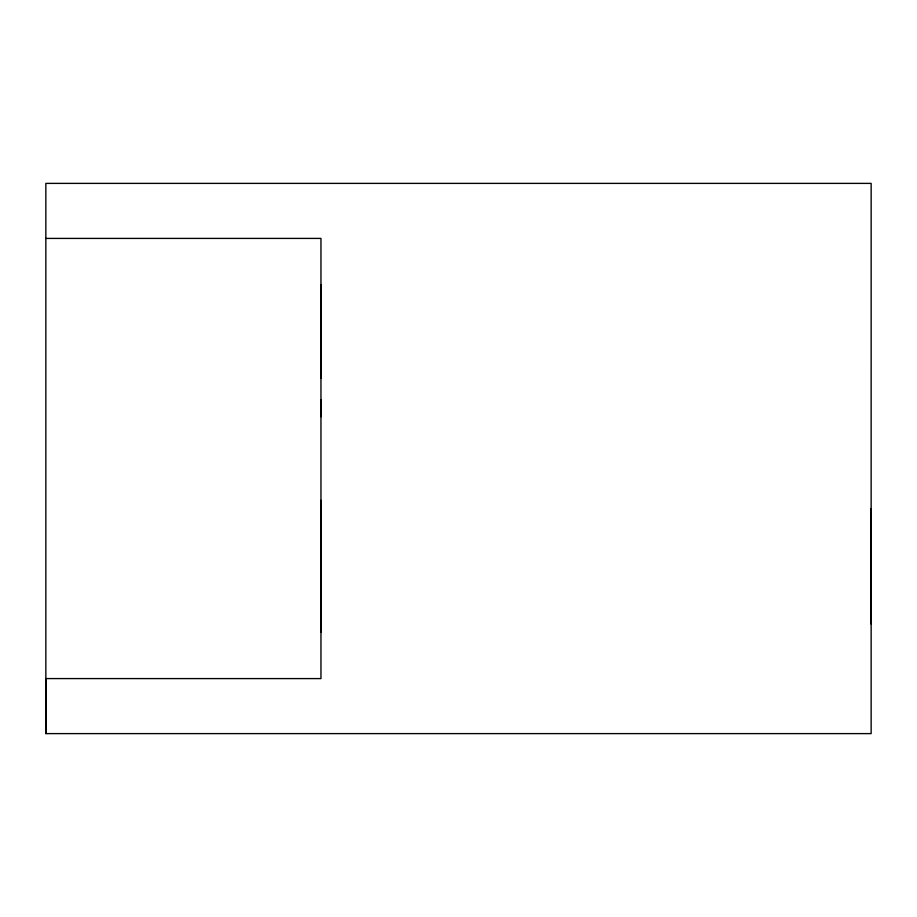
<?xml version="1.0" encoding="UTF-8"?>
<svg xmlns="http://www.w3.org/2000/svg" width="917" height="917" viewBox="0 0 917 917"><rect width="100%" height="100%" fill="white"/><g stroke="black" fill="none" stroke-linecap="round" stroke-linejoin="round"><path stroke-width="1.38" d="M45.85 733.611L45.85 183.389L871.15 183.389L871.139 733.611L45.85 733.611L45.85 678.58L320.961 678.591L320.961 238.409L45.85 238.42M320.961 632.283L320.973 500.304M320.961 378.228L320.973 284.717M871.116 624.019L871.139 508.545M320.973 399.652L320.973 416.696"/></g></svg>
